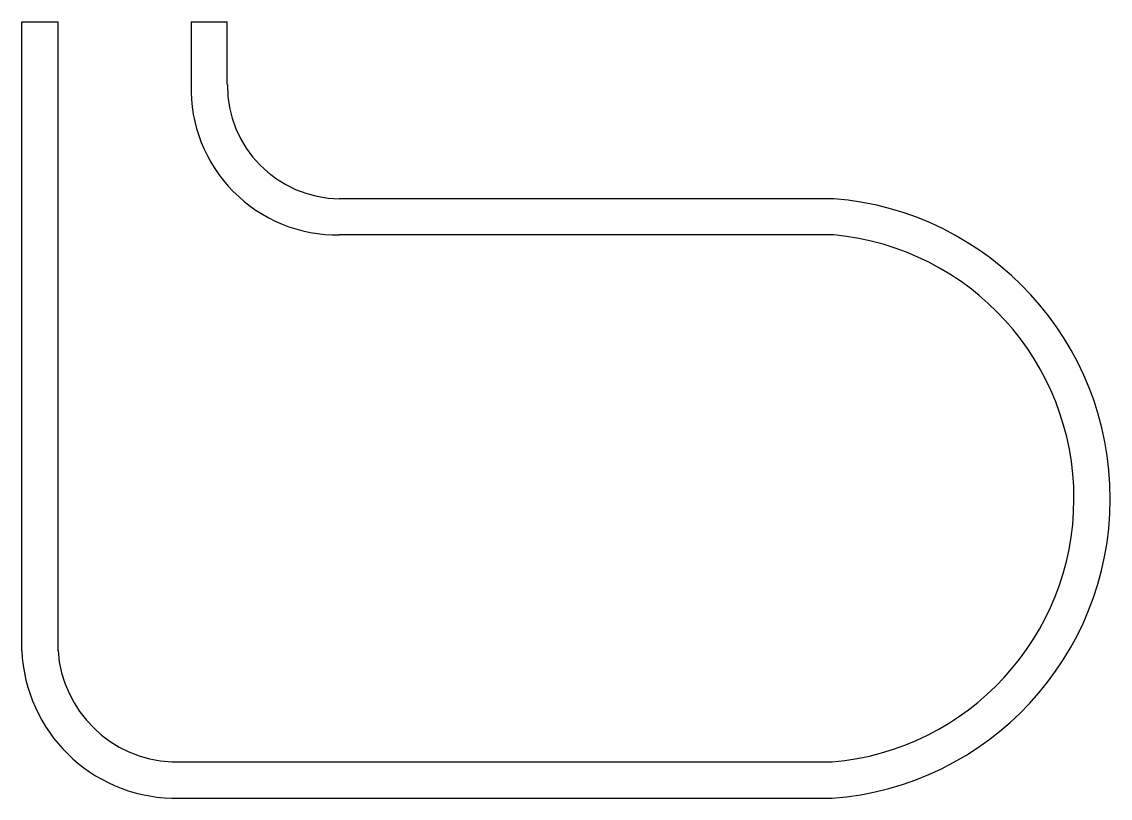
# Model space of a CAD drawing. Header units: millimetres. Extents: x 0 to 28.2, y -20.1 to 0.
import ezdxf

# ---------------------------------------------------------------- set-up
doc = ezdxf.new("R2010")
doc.units = ezdxf.units.MM
doc.layers.add('button-S', color=178, linetype='Continuous', lineweight=25, true_color=0x000000)

msp = doc.modelspace()

# ---------------------------------------------------------------- linework, layer by layer
at = {"layer": 'button-S'}
for p, q in [((0, -16.302), (0, 0)), ((0, 0), (0.941, 0)), ((0.941, -16.302), (0.941, 0)), ((4.389, 0), (4.389, -1.63)), ((4.389, 0), (5.329, 0)), ((5.329, -1.63), (5.329, 0)), ((21.049, -4.586), (8.239, -4.586)), ((21.049, -5.527), (8.239, -5.527)), ((3.887, -19.186), (21.004, -19.186)), ((3.887, -20.127), (21.004, -20.127))]:
    msp.add_line(p, q, dxfattribs=at)
for centre, radius, start, end in [((8.183, -1.732), 3.795, 178.4664, 270.8523), ((8.265, -1.65), 2.936, 179.6047, 269.4956), ((20.424, -12.355), 7.794, 274.2751, 85.3985), ((20.42, -12.354), 6.857, 274.8901, 84.7385), ((4, -16.124), 4.004, 182.5485, 268.3831), ((4.032, -16.09), 3.099, 183.9146, 267.3176)]:
    msp.add_arc(centre, radius, start, end, dxfattribs=at)

doc.saveas('drawing.dxf')
